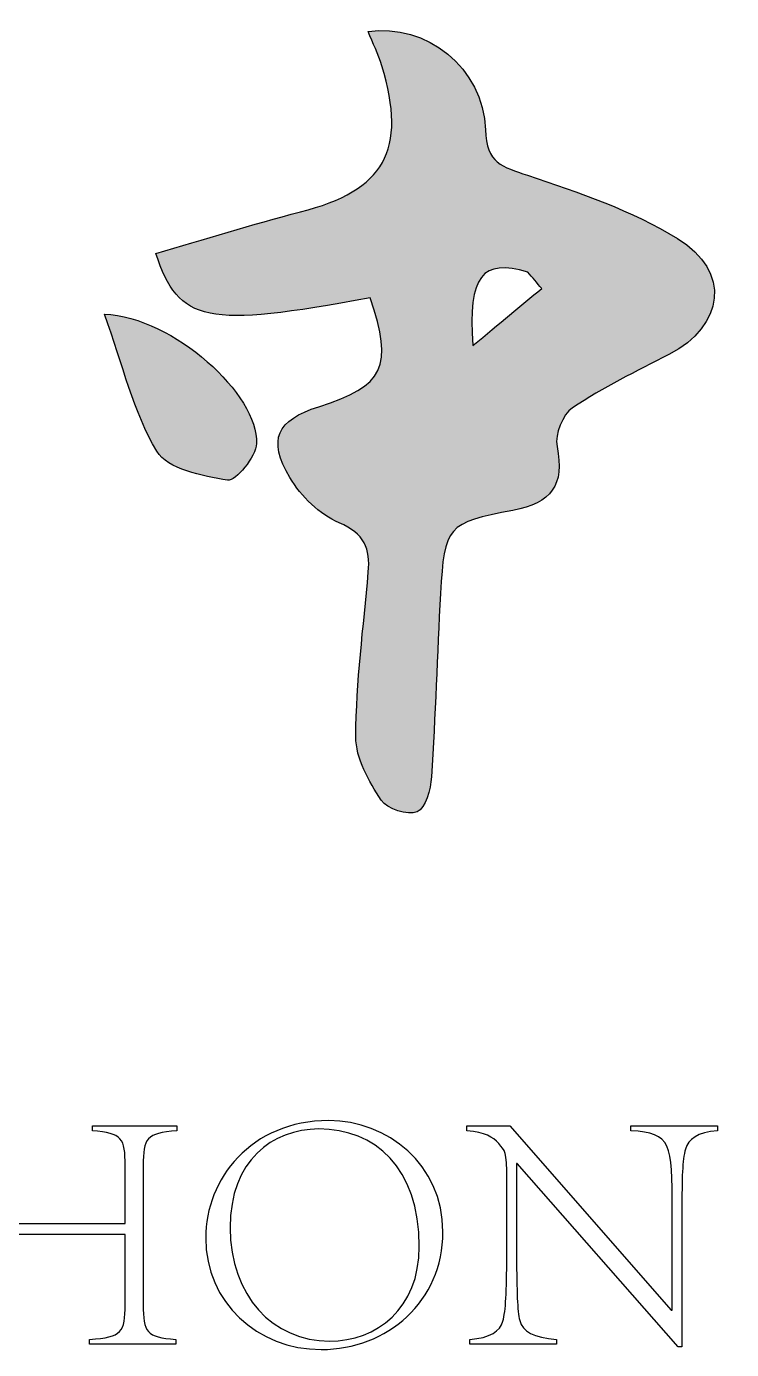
# Model space of a CAD drawing. Extents: x -266287 to 275962, y -324567 to 363765.
# Drawn here: x -78925 to -77495, y -169516 to -166832 of the extents above; entities that cross this region are included whole.
import ezdxf

# ---------------------------------------------------------------- set-up
doc = ezdxf.new("R2010")
doc.units = 0
doc.header["$LTSCALE"] = 1000
doc.layers.get('0').update_dxf_attribs({"linetype": 'CONTINUOUS'})

msp = doc.modelspace()

# ---------------------------------------------------------------- hatches: boundary and pattern name
h = msp.add_hatch(color=256)
edge = h.paths.add_edge_path()
edge.add_spline(control_points=[(-78227.74064, -167382.66946), (-78180.28445, -167523.31548), (-78198.8449, -167561.16847), (-78332.25623, -167603.62927)], knot_values=[20, 20, 20, 20, 21, 21, 21, 21], degree=3, periodic=0)
edge.add_spline(control_points=[(-78332.25623, -167603.62927), (-78417.17783, -167630.71633), (-78436.81487, -167669.90429), (-78390.47834, -167747.462)], knot_values=[19, 19, 19, 19, 20, 20, 20, 20], degree=3, periodic=0)
edge.add_spline(control_points=[(-78390.47834, -167747.462), (-78367.95603, -167785.1858), (-78330.23223, -167822.4359), (-78290.61363, -167839.14461)], knot_values=[18, 18, 18, 18, 19, 19, 19, 19], degree=3, periodic=0)
edge.add_spline(control_points=[(-78290.61363, -167839.14461), (-78239.23865, -167860.93484), (-78227.39613, -167891.42393), (-78231.61637, -167939.35382)], knot_values=[17, 17, 17, 17, 18, 18, 18, 18], degree=3, periodic=0)
edge.add_spline(control_points=[(-78231.61637, -167939.35382), (-78241.39183, -168050.58734), (-78256.20574, -168161.7778), (-78256.98089, -168273.14051)], knot_values=[16, 16, 16, 16, 17, 17, 17, 17], degree=3, periodic=0)
edge.add_spline(control_points=[(-78256.98089, -168273.14051), (-78257.28234, -168316.37646), (-78230.53978, -168363.48814), (-78205.39058, -168401.7287)], knot_values=[15, 15, 15, 15, 16, 16, 16, 16], degree=3, periodic=0)
edge.add_spline(control_points=[(-78205.39058, -168401.7287), (-78193.76339, -168419.47094), (-78151.43178, -168432.73456), (-78132.22537, -168424.9831)], knot_values=[14, 14, 14, 14, 15, 15, 15, 15], degree=3, periodic=0)
edge.add_spline(control_points=[(-78132.22537, -168424.9831), (-78115.51666, -168418.35129), (-78105.09524, -168379.68009), (-78103.45882, -168354.44477)], knot_values=[13, 13, 13, 13, 14, 14, 14, 14], degree=3, periodic=0)
edge.add_spline(control_points=[(-78103.45882, -168354.44477), (-78095.31978, -168230.50746), (-78092.09001, -168106.22564), (-78085.11369, -167982.24526)], knot_values=[12, 12, 12, 12, 13, 13, 13, 13], degree=3, periodic=0)
edge.add_spline(control_points=[(-78085.11369, -167982.24526), (-78077.53448, -167846.72382), (-78071.97926, -167838.45559), (-77938.09424, -167813.82316)], knot_values=[11, 11, 11, 11, 12, 12, 12, 12], degree=3, periodic=0)
edge.add_spline(control_points=[(-77938.09424, -167813.82316), (-77860.32121, -167799.43988), (-77832.84657, -167762.96493), (-77848.78014, -167684.02918)], knot_values=[10, 10, 10, 10, 11, 11, 11, 11], degree=3, periodic=0)
edge.add_spline(control_points=[(-77848.78014, -167684.02918), (-77853.51714, -167660.1719), (-77837.196, -167619.17526), (-77817.25751, -167605.82552)], knot_values=[9, 9, 9, 9, 10, 10, 10, 10], degree=3, periodic=0)
edge.add_spline(control_points=[(-77817.25751, -167605.82552), (-77755.59031, -167564.5705), (-77688.15256, -167531.7129), (-77621.9206, -167497.64952)], knot_values=[8, 8, 8, 8, 9, 9, 9, 9], degree=3, periodic=0)
edge.add_spline(control_points=[(-77621.9206, -167497.64952), (-77509.35211, -167439.81498), (-77494.71045, -167329.3566), (-77604.22142, -167262.43562)], knot_values=[7, 7, 7, 7, 8, 8, 8, 8], degree=3, periodic=0)
edge.add_spline(control_points=[(-77604.22142, -167262.43562), (-77697.19594, -167205.50542), (-77804.03696, -167168.81515), (-77908.38029, -167134.10582)], knot_values=[6, 6, 6, 6, 7, 7, 7, 7], degree=3, periodic=0)
edge.add_spline(control_points=[(-77908.38029, -167134.10582), (-77960.14285, -167116.88034), (-77992.09611, -167109.99015), (-77994.1201, -167041.69113)], knot_values=[5, 5, 5, 5, 6, 6, 6, 6], degree=3, periodic=0)
edge.add_spline(control_points=[(-77994.1201, -167041.69113), (-77997.78052, -166916.72029), (-78115.12908, -166824.52092), (-78231.91782, -166842.65074)], knot_values=[4, 4, 4, 4, 5, 5, 5, 5], degree=3, periodic=0)
edge.add_spline(control_points=[(-78231.91782, -166842.65074), (-78222.44381, -166866.12045), (-78211.33337, -166888.38438), (-78204.27093, -166911.94022)], knot_values=[3, 3, 3, 3, 4, 4, 4, 4], degree=3, periodic=0)
edge.add_spline(control_points=[(-78204.27093, -166911.94022), (-78152.20692, -167084.45338), (-78198.19895, -167164.50879), (-78369.37713, -167208.51988)], knot_values=[2, 2, 2, 2, 3, 3, 3, 3], degree=3, periodic=0)
edge.add_spline(control_points=[(-78369.37713, -167208.51988), (-78467.69154, -167233.84133), (-78564.71404, -167264.41655), (-78662.55476, -167292.66634)], knot_values=[1, 1, 1, 1, 2, 2, 2, 2], degree=3, periodic=0)
edge.add_spline(control_points=[(-78662.55476, -167292.66634), (-78615.78758, -167434.04444), (-78560.92444, -167444.42279), (-78227.74064, -167382.66946)], knot_values=[0, 0, 0, 0, 1, 1, 1, 1], degree=3, periodic=0)
edge = h.paths.add_edge_path(flags=16)
edge.add_spline(control_points=[(-78019.2693, -167479.60583), (-78029.69072, -167336.1176), (-78000.4074, -167303.77677), (-77907.99272, -167330.39013)], knot_values=[1, 1, 1, 1, 2, 2, 2, 2], degree=3, periodic=0)
edge.add_spline(control_points=[(-77907.99272, -167330.39013), (-77898.6479, -167341.50057), (-77889.30307, -167352.611), (-77879.91519, -167363.72143)], knot_values=[0, 0, 0, 0, 1, 1, 1, 1], degree=3, periodic=0)
edge.add_spline(control_points=[(-77879.91519, -167363.72143), (-77922.2468, -167398.90447), (-77964.62147, -167434.08751), (-78019.2693, -167479.60583)], knot_values=[2, 2, 2, 2, 3, 3, 3, 3], degree=3, periodic=0)
h = msp.add_hatch(color=256)
edge = h.paths.add_edge_path()
edge.add_spline(control_points=[(-78660.70302, -167693.63239), (-78638.91279, -167730.10734), (-78568.24527, -167744.53367), (-78517.12866, -167752.41433)], knot_values=[2, 2, 2, 2, 3, 3, 3, 3], degree=3, periodic=0)
edge.add_spline(control_points=[(-78517.12866, -167752.41433), (-78500.76446, -167754.95509), (-78459.42331, -167705.25959), (-78458.30366, -167678.25865)], knot_values=[1, 1, 1, 1, 2, 2, 2, 2], degree=3, periodic=0)
edge.add_spline(control_points=[(-78458.30366, -167678.25865), (-78454.16954, -167579.72892), (-78626.03674, -167421.59904), (-78766.98421, -167415.87156)], knot_values=[0, 0, 0, 0, 1, 1, 1, 1], degree=3, periodic=0)
edge.add_spline(control_points=[(-78766.98421, -167415.87156), (-78729.08816, -167520.64553), (-78707.72857, -167614.78276), (-78660.70302, -167693.63239)], knot_values=[3, 3, 3, 3, 4, 4, 4, 4], degree=3, periodic=0)

# ---------------------------------------------------------------- linework, layer by layer
for points in [[(-78231.91782, -166842.65074), (-78115.12908, -166824.52092), (-77997.78052, -166916.72029), (-77994.1201, -167041.69113)], [(-78204.27093, -166911.94022), (-78211.33337, -166888.38438), (-78222.44381, -166866.12045), (-78231.91782, -166842.65074)], [(-78369.37713, -167208.51988), (-78198.19895, -167164.50879), (-78152.20692, -167084.45338), (-78204.27093, -166911.94022)], [(-77994.1201, -167041.69113), (-77992.09611, -167109.99015), (-77960.14285, -167116.88034), (-77908.38029, -167134.10582)], [(-77908.38029, -167134.10582), (-77804.03696, -167168.81515), (-77697.19594, -167205.50542), (-77604.22142, -167262.43562)], [(-78662.55476, -167292.66634), (-78564.71404, -167264.41655), (-78467.69154, -167233.84133), (-78369.37713, -167208.51988)], [(-77604.22142, -167262.43562), (-77494.71045, -167329.3566), (-77509.35211, -167439.81498), (-77621.9206, -167497.64952)], [(-78227.74064, -167382.66946), (-78560.92444, -167444.42279), (-78615.78758, -167434.04444), (-78662.55476, -167292.66634)], [(-77907.99272, -167330.39013), (-78000.4074, -167303.77677), (-78029.69072, -167336.1176), (-78019.2693, -167479.60583)], [(-77879.91519, -167363.72143), (-77889.30307, -167352.611), (-77898.6479, -167341.50057), (-77907.99272, -167330.39013)], [(-78019.2693, -167479.60583), (-77964.62147, -167434.08751), (-77922.2468, -167398.90447), (-77879.91519, -167363.72143)], [(-78332.25623, -167603.62927), (-78198.8449, -167561.16847), (-78180.28445, -167523.31548), (-78227.74064, -167382.66946)], [(-78766.98421, -167415.87156), (-78626.03674, -167421.59904), (-78454.16954, -167579.72892), (-78458.30366, -167678.25865)], [(-78660.70302, -167693.63239), (-78707.72857, -167614.78276), (-78729.08816, -167520.64553), (-78766.98421, -167415.87156)], [(-77621.9206, -167497.64952), (-77688.15256, -167531.7129), (-77755.59031, -167564.5705), (-77817.25751, -167605.82552)], [(-78390.47834, -167747.462), (-78436.81487, -167669.90429), (-78417.17783, -167630.71633), (-78332.25623, -167603.62927)], [(-77817.25751, -167605.82552), (-77837.196, -167619.17526), (-77853.51714, -167660.1719), (-77848.78014, -167684.02918)], [(-78458.30366, -167678.25865), (-78459.42331, -167705.25959), (-78500.76446, -167754.95509), (-78517.12866, -167752.41433)], [(-77848.78014, -167684.02918), (-77832.84657, -167762.96493), (-77860.32121, -167799.43988), (-77938.09424, -167813.82316)], [(-78517.12866, -167752.41433), (-78568.24527, -167744.53367), (-78638.91279, -167730.10734), (-78660.70302, -167693.63239)], [(-78290.61363, -167839.14461), (-78330.23223, -167822.4359), (-78367.95603, -167785.1858), (-78390.47834, -167747.462)], [(-77938.09424, -167813.82316), (-78071.97926, -167838.45559), (-78077.53448, -167846.72382), (-78085.11369, -167982.24526)], [(-78231.61637, -167939.35382), (-78227.39613, -167891.42393), (-78239.23865, -167860.93484), (-78290.61363, -167839.14461)], [(-78256.98089, -168273.14051), (-78256.20574, -168161.7778), (-78241.39183, -168050.58734), (-78231.61637, -167939.35382)], [(-78085.11369, -167982.24526), (-78092.09001, -168106.22564), (-78095.31978, -168230.50746), (-78103.45882, -168354.44477)], [(-78205.39058, -168401.7287), (-78230.53978, -168363.48814), (-78257.28234, -168316.37646), (-78256.98089, -168273.14051)], [(-78103.45882, -168354.44477), (-78105.09524, -168379.68009), (-78115.51666, -168418.35129), (-78132.22537, -168424.9831)], [(-78132.22537, -168424.9831), (-78151.43178, -168432.73456), (-78193.76339, -168419.47094), (-78205.39058, -168401.7287)], [(-78791.46387, -169072.00532), (-78791.46387, -169072.00532), (-78791.46387, -169062.08345), (-78791.46387, -169062.08345)], [(-78791.46387, -169062.08345), (-78791.46387, -169062.08345), (-78620.17373, -169062.08345), (-78620.17373, -169062.08345)], [(-78724.93908, -169142.80204), (-78724.93908, -169087.57715), (-78730.58904, -169076.93181), (-78791.46387, -169072.00532)], [(-78620.17373, -169072.00532), (-78682.46105, -169076.93181), (-78688.11101, -169087.57715), (-78688.11101, -169142.80204)], [(-78620.17373, -169062.08345), (-78620.17373, -169062.08345), (-78620.17373, -169072.00532), (-78620.17373, -169072.00532)], [(-78332.16374, -169068.45687), (-78426.28375, -169069.14589), (-78511.96328, -169132.19114), (-78511.96328, -169268.78918)], [(-78031.40691, -169072.00532), (-78031.40691, -169072.00532), (-78031.40691, -169062.08345), (-78031.40691, -169062.08345)], [(-78031.40691, -169062.08345), (-78031.40691, -169062.08345), (-77944.34934, -169062.08345), (-77944.34934, -169062.08345)], [(-77967.01807, -169098.18805), (-77979.04146, -169084.02871), (-77993.88982, -169076.24279), (-78031.40691, -169072.00532)], [(-77944.34934, -169062.08345), (-77944.34934, -169062.08345), (-77617.34088, -169435.84186), (-77617.34088, -169435.84186)], [(-77698.71404, -169072.00532), (-77698.71404, -169072.00532), (-77698.71404, -169062.08345), (-77698.71404, -169062.08345)], [(-77698.71404, -169062.08345), (-77698.71404, -169062.08345), (-77523.18642, -169062.08345), (-77523.18642, -169062.08345)], [(-77615.20492, -169234.09707), (-77615.20492, -169096.08654), (-77615.89394, -169077.65528), (-77698.71404, -169072.00532)], [(-77523.18642, -169072.00532), (-77564.21751, -169075.55377), (-77581.9253, -169088.98964), (-77588.29873, -169109.52241)], [(-77523.18642, -169062.08345), (-77523.18642, -169062.08345), (-77523.18642, -169072.00532), (-77523.18642, -169072.00532)], [(-77950.72277, -169173.22223), (-77950.72277, -169110.21143), (-77954.27122, -169113.75988), (-77967.01807, -169098.18805)], [(-77588.29873, -169109.52241), (-77594.67215, -169131.43322), (-77595.39562, -169167.53782), (-77595.39562, -169234.09707)], [(-77929.50098, -169138.53012), (-77929.50098, -169138.53012), (-77930.91347, -169138.53012), (-77930.91347, -169138.53012)], [(-77930.91347, -169138.53012), (-77930.91347, -169138.53012), (-77930.91347, -169326.83904), (-77930.91347, -169326.83904)], [(-77603.18154, -169510.18702), (-77603.18154, -169510.18702), (-77929.50098, -169138.53012), (-77929.50098, -169138.53012)], [(-78724.93908, -169260.27979), (-78724.93908, -169260.27979), (-78724.93908, -169142.80204), (-78724.93908, -169142.80204)], [(-78688.11101, -169142.80204), (-78688.11101, -169142.80204), (-78688.11101, -169424.50749), (-78688.11101, -169424.50749)], [(-77950.72277, -169326.83904), (-77950.72277, -169326.83904), (-77950.72277, -169173.22223), (-77950.72277, -169173.22223)], [(-77615.20492, -169435.84186), (-77615.20492, -169435.84186), (-77615.20492, -169234.09707), (-77615.20492, -169234.09707)], [(-77595.39562, -169234.09707), (-77595.39562, -169234.09707), (-77595.39562, -169510.18702), (-77595.39562, -169510.18702)], [(-79023.62886, -169260.27979), (-79023.62886, -169260.27979), (-78724.93908, -169260.27979), (-78724.93908, -169260.27979)], [(-78724.93908, -169282.22505), (-78724.93908, -169282.22505), (-79023.62886, -169282.22505), (-79023.62886, -169282.22505)], [(-78724.93908, -169424.50749), (-78724.93908, -169424.50749), (-78724.93908, -169282.22505), (-78724.93908, -169282.22505)], [(-77958.50869, -169458.51059), (-77952.85873, -169437.25435), (-77950.72277, -169398.32477), (-77950.72277, -169326.83904)], [(-77930.91347, -169326.83904), (-77930.19, -169398.32477), (-77929.50098, -169437.25435), (-77924.54005, -169457.06365)], [(-78797.11383, -169495.30421), (-78730.58904, -169491.03229), (-78724.93908, -169480.42139), (-78724.93908, -169424.50749)], [(-78688.11101, -169424.50749), (-78688.11101, -169480.42139), (-78682.46105, -169491.03229), (-78622.27523, -169495.30421)], [(-77617.34088, -169435.84186), (-77617.34088, -169435.84186), (-77615.20492, -169435.84186), (-77615.20492, -169435.84186)], [(-78025.75695, -169495.30421), (-77984.00239, -169492.47923), (-77964.15864, -169478.28543), (-77958.50869, -169458.51059)], [(-77924.54005, -169457.06365), (-77918.16662, -169479.04335), (-77896.94483, -169491.75576), (-77849.50587, -169495.30421)], [(-78797.11383, -169505.22608), (-78797.11383, -169505.22608), (-78797.11383, -169495.30421), (-78797.11383, -169495.30421)], [(-78622.27523, -169505.22608), (-78622.27523, -169505.22608), (-78797.11383, -169505.22608), (-78797.11383, -169505.22608)], [(-78622.27523, -169495.30421), (-78622.27523, -169495.30421), (-78622.27523, -169505.22608), (-78622.27523, -169505.22608)], [(-78025.75695, -169505.22608), (-78025.75695, -169505.22608), (-78025.75695, -169495.30421), (-78025.75695, -169495.30421)], [(-77849.50587, -169505.22608), (-77849.50587, -169505.22608), (-78025.75695, -169505.22608), (-78025.75695, -169505.22608)], [(-77849.50587, -169495.30421), (-77849.50587, -169495.30421), (-77849.50587, -169505.22608), (-77849.50587, -169505.22608)], [(-77595.39562, -169510.18702), (-77595.39562, -169510.18702), (-77603.18154, -169510.18702), (-77603.18154, -169510.18702)]]:
    msp.add_open_spline(points, degree=3)
for points, knots in [([(-78080.15501, -169277.29856), (-78080.15501, -169418.13407), (-78192.70628, -169515.83697), (-78327.20281, -169515.83697), (-78456.7384, -169515.83697), (-78561.50375, -169420.27003), (-78561.50375, -169289.2875), (-78561.50375, -169170.39725), (-78469.48525, -169051.47255), (-78311.63097, -169051.47255), (-78193.3953, -169051.47255), (-78080.15501, -169139.97706), (-78080.15501, -169277.29856)], [0, 0, 0, 0, 1, 1, 1, 2, 2, 2, 3, 3, 3, 4, 4, 4, 4]), ([(-78511.96328, -169268.78918), (-78511.96328, -169406.83415), (-78424.87126, -169498.8182), (-78310.21848, -169498.8182), (-78214.65154, -169498.8182), (-78128.28299, -169433.01688), (-78128.28299, -169306.99529), (-78128.28299, -169146.31603), (-78218.19998, -169068.45687), (-78332.16374, -169068.45687)], [0, 0, 0, 0, 1, 1, 1, 2, 2, 2, 3, 3, 3, 3])]:
    msp.add_open_spline(points, degree=3, knots=knots)

doc.saveas('drawing.dxf')
